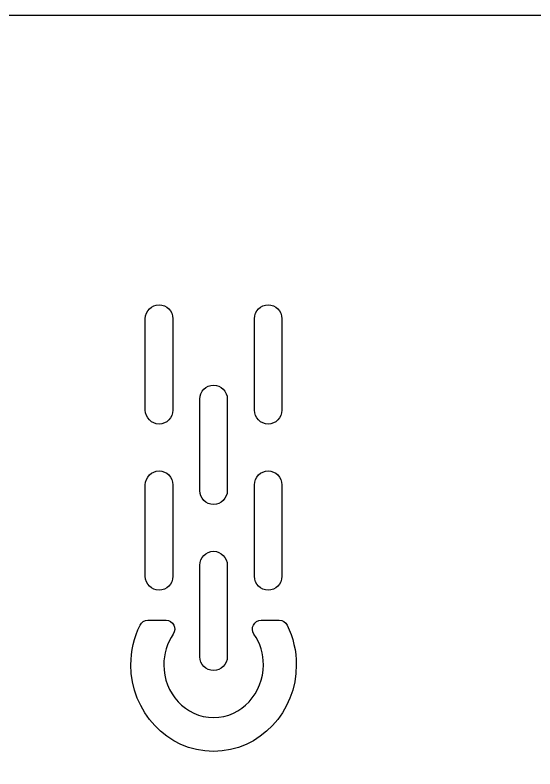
# Model space of a CAD drawing. Header units: millimetres. Extents: x -279 to 279, y -447 to 447.
# Drawn here: x -35.9 to 59.3, y 308.7 to 446.6 of the extents above; entities that cross this region are included whole.
import ezdxf

# ---------------------------------------------------------------- set-up
doc = ezdxf.new("R2010")
doc.units = ezdxf.units.MM
doc.header["$MEASUREMENT"] = 0
doc.layers.add('Layer 1', color=7, linetype='Continuous')

msp = doc.modelspace()

# ---------------------------------------------------------------- linework, layer by layer
at = {"layer": 'Layer 1', "color": 7}
for points, knots in [([(279.3833, 446.6396), (279.3833, 446.6396), (-279.4167, 446.6396), (-279.4167, 446.6396), (-279.4167, 446.6396), (-279.4167, -446.6464), (-279.4167, -446.6464), (-279.4167, -446.6464), (279.3833, -446.6464), (279.3833, -446.6464), (279.3833, -446.6464), (279.3833, 446.6396), (279.3833, 446.6396)], [0, 0, 0, 0, 0.25, 0.25, 0.25, 0.5, 0.5, 0.5, 0.75, 0.75, 0.75, 1, 1, 1, 1]), ([(-9.573, 393.61), (-10.9577, 393.61), (-12.0881, 392.4686), (-12.0881, 391.0667), (-12.0881, 391.0667), (-12.0881, 374.3227), (-12.0881, 374.3227), (-12.0881, 372.9218), (-10.9577, 371.7794), (-9.5739, 371.7794), (-8.1901, 371.7794), (-7.0597, 372.9218), (-7.0597, 374.3227), (-7.0597, 374.3227), (-7.0597, 391.0667), (-7.0597, 391.0667), (-7.0597, 392.4686), (-8.1892, 393.61), (-9.573, 393.61)], [0, 0, 0, 0, 0.16666667, 0.16666667, 0.16666667, 0.33333333, 0.33333333, 0.33333333, 0.5, 0.5, 0.5, 0.66666667, 0.66666667, 0.66666667, 0.83333333, 0.83333333, 0.83333333, 1, 1, 1, 1]), ([(10.4105, 393.61), (9.0266, 393.61), (7.8954, 392.4686), (7.8954, 391.0667), (7.8954, 391.0667), (7.8954, 374.3227), (7.8954, 374.3227), (7.8954, 372.9218), (9.0266, 371.7794), (10.4105, 371.7794), (11.7943, 371.7794), (12.9247, 372.9218), (12.9247, 374.3227), (12.9247, 374.3227), (12.9247, 391.0667), (12.9247, 391.0667), (12.9247, 392.4686), (11.7943, 393.61), (10.4105, 393.61)], [0, 0, 0, 0, 0.16666667, 0.16666667, 0.16666667, 0.33333333, 0.33333333, 0.33333333, 0.5, 0.5, 0.5, 0.66666667, 0.66666667, 0.66666667, 0.83333333, 0.83333333, 0.83333333, 1, 1, 1, 1]), ([(0.4187, 378.8956), (-0.966, 378.8956), (-2.0963, 377.7532), (-2.0963, 376.3522), (-2.0963, 376.3522), (-2.0963, 359.6091), (-2.0963, 359.6091), (-2.0963, 358.2073), (-0.966, 357.0633), (0.4187, 357.0633), (1.8026, 357.0633), (2.933, 358.2073), (2.933, 359.6091), (2.933, 359.6091), (2.933, 376.3522), (2.933, 376.3522), (2.933, 377.7532), (1.8026, 378.8956), (0.4187, 378.8956)], [0, 0, 0, 0, 0.16666667, 0.16666667, 0.16666667, 0.33333333, 0.33333333, 0.33333333, 0.5, 0.5, 0.5, 0.66666667, 0.66666667, 0.66666667, 0.83333333, 0.83333333, 0.83333333, 1, 1, 1, 1]), ([(-9.573, 363.2049), (-10.9577, 363.2049), (-12.0881, 362.0616), (-12.0881, 360.6624), (-12.0881, 360.6624), (-12.0881, 343.9176), (-12.0881, 343.9176), (-12.0881, 342.5166), (-10.9577, 341.3743), (-9.5739, 341.3743), (-8.1901, 341.3743), (-7.0597, 342.5166), (-7.0597, 343.9176), (-7.0597, 343.9176), (-7.0597, 360.6624), (-7.0597, 360.6624), (-7.0597, 362.0608), (-8.1892, 363.2049), (-9.573, 363.2049)], [0, 0, 0, 0, 0.16666667, 0.16666667, 0.16666667, 0.33333333, 0.33333333, 0.33333333, 0.5, 0.5, 0.5, 0.66666667, 0.66666667, 0.66666667, 0.83333333, 0.83333333, 0.83333333, 1, 1, 1, 1]), ([(10.4105, 363.2049), (9.0266, 363.2049), (7.8954, 362.0616), (7.8954, 360.6624), (7.8954, 360.6624), (7.8954, 343.9176), (7.8954, 343.9176), (7.8954, 342.5166), (9.0266, 341.3743), (10.4105, 341.3743), (11.7943, 341.3743), (12.9247, 342.5166), (12.9247, 343.9176), (12.9247, 343.9176), (12.9247, 360.6624), (12.9247, 360.6624), (12.9247, 362.0608), (11.7943, 363.2049), (10.4105, 363.2049)], [0, 0, 0, 0, 0.16666667, 0.16666667, 0.16666667, 0.33333333, 0.33333333, 0.33333333, 0.5, 0.5, 0.5, 0.66666667, 0.66666667, 0.66666667, 0.83333333, 0.83333333, 0.83333333, 1, 1, 1, 1]), ([(0.4187, 348.4913), (-0.966, 348.4913), (-2.0963, 347.3472), (-2.0963, 345.9471), (-2.0963, 345.9471), (-2.0963, 329.2023), (-2.0963, 329.2023), (-2.0963, 327.8022), (-0.966, 326.659), (0.4187, 326.659), (1.8026, 326.659), (2.933, 327.8022), (2.933, 329.2023), (2.933, 329.2023), (2.933, 345.9471), (2.933, 345.9471), (2.933, 347.3472), (1.8026, 348.4913), (0.4187, 348.4913)], [0, 0, 0, 0, 0.16666667, 0.16666667, 0.16666667, 0.33333333, 0.33333333, 0.33333333, 0.5, 0.5, 0.5, 0.66666667, 0.66666667, 0.66666667, 0.83333333, 0.83333333, 0.83333333, 1, 1, 1, 1]), ([(-13.042, 334.9697), (-14.1613, 332.7115), (-14.7307, 330.2265), (-14.7307, 327.7003), (-14.7307, 319.1625), (-8.1394, 311.8708), (0.4187, 311.8708), (8.9761, 311.8708), (15.5674, 319.1625), (15.5674, 327.7003), (15.5674, 330.2265), (14.9987, 332.7115), (13.8787, 334.9697), (13.602, 335.5297), (13.0729, 335.8603), (12.4546, 335.8603), (12.4546, 335.8603), (9.1269, 335.8603), (9.1269, 335.8603), (8.5197, 335.8603), (7.9983, 335.5417), (7.7165, 334.9962), (7.4339, 334.4525), (7.4715, 333.8367), (7.8175, 333.3315), (8.9522, 331.6762), (9.5396, 329.7135), (9.5396, 327.7003), (9.5396, 322.5494), (5.6081, 318.0724), (0.4187, 318.0724), (-4.7707, 318.0724), (-8.7029, 322.5494), (-8.7029, 327.7003), (-8.7029, 329.7135), (-8.1146, 331.6762), (-6.9809, 333.3315), (-6.6341, 333.8367), (-6.5972, 334.4516), (-6.8789, 334.9962), (-7.1615, 335.5417), (-7.6822, 335.8603), (-8.2902, 335.8603), (-8.2902, 335.8603), (-11.6179, 335.8603), (-11.6179, 335.8603), (-12.2354, 335.8603), (-12.7655, 335.5297), (-13.042, 334.9697)], [0, 0, 0, 0, 0.0625, 0.0625, 0.0625, 0.125, 0.125, 0.125, 0.1875, 0.1875, 0.1875, 0.25, 0.25, 0.25, 0.3125, 0.3125, 0.3125, 0.375, 0.375, 0.375, 0.4375, 0.4375, 0.4375, 0.5, 0.5, 0.5, 0.5625, 0.5625, 0.5625, 0.625, 0.625, 0.625, 0.6875, 0.6875, 0.6875, 0.75, 0.75, 0.75, 0.8125, 0.8125, 0.8125, 0.875, 0.875, 0.875, 0.9375, 0.9375, 0.9375, 1, 1, 1, 1])]:
    msp.add_open_spline(points, degree=3, knots=knots, dxfattribs=at)

doc.saveas('drawing.dxf')
